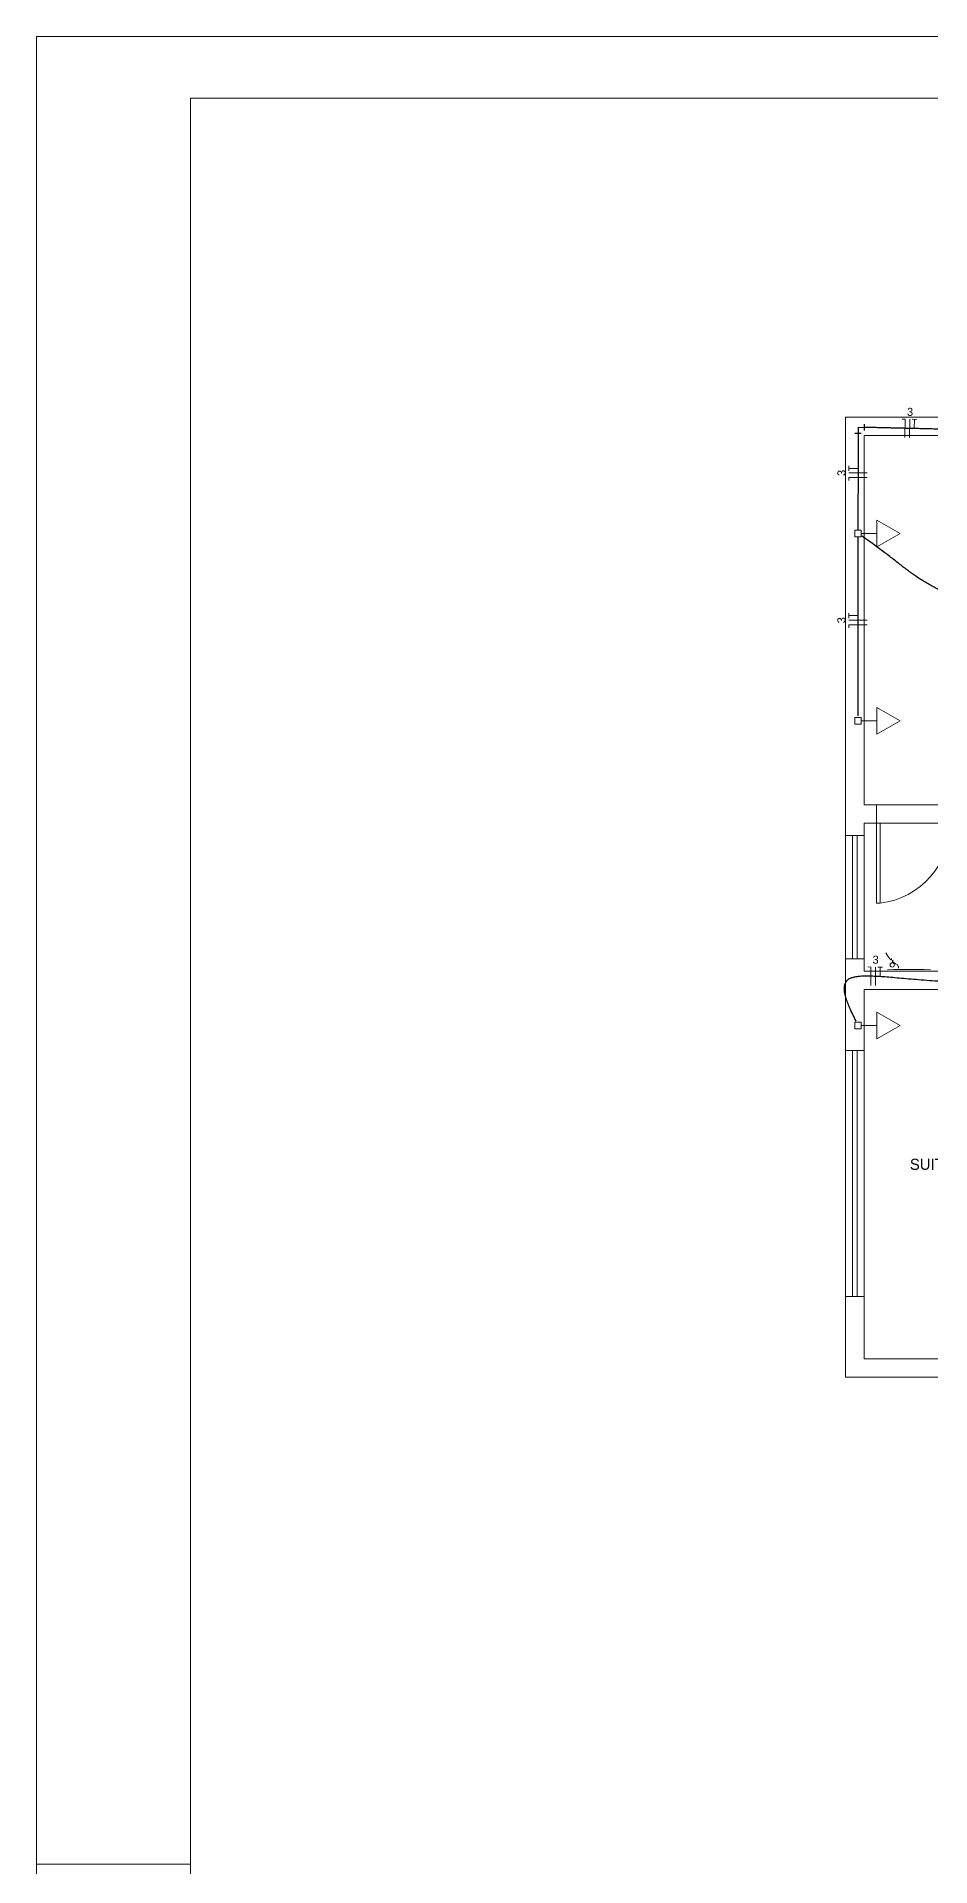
# Model space of a CAD drawing. Header units: millimetres. Extents: x -55.9 to 28.2, y -20.2 to 39.2.
# Drawn here: x -55.88 to -41.36, y 9.5 to 39.24 of the extents above; entities that cross this region are included whole.
import ezdxf

# ---------------------------------------------------------------- set-up
doc = ezdxf.new("R2010")
doc.units = ezdxf.units.MM
doc.header["$MEASUREMENT"] = 0
for name, color, linetype, lineweight in [('Arquitetura', 134, 'Continuous', 5), ('EL-Condutos', 4, 'Continuous', 30), ('EL-Fios', 9, 'Continuous', 20), ('EL-Textos fios', 7, 'Continuous', 20), ('P-SIMBOL', 5, 'Continuous', 20)]:
    doc.layers.add(name, color=color, linetype=linetype, lineweight=lineweight)
doc.styles.add('Arial', font='arial.ttf')
doc.styles.add('txt', font='txt')

msp = doc.modelspace()

# ---------------------------------------------------------------- linework, layer by layer
at = {"layer": 'Arquitetura'}
for p, q in [((-42.732, 33.056), (-42.732, 26.254)), ((-42.732, 33.056), (-40.805, 33.056)), ((-42.432, 32.756), (-42.432, 26.756)), ((-42.432, 32.756), (-40.805, 32.756)), ((-42.432, 26.756), (-42.232, 26.756)), ((-42.232, 26.456), (-42.232, 26.756)), ((-42.232, 26.756), (-41.032, 26.756)), ((-42.732, 26.254), (-42.432, 26.254)), ((-42.432, 26.456), (-42.432, 26.254)), ((-42.432, 26.456), (-42.232, 26.456)), ((-42.232, 26.456), (-41.032, 26.456)), ((-42.732, 24.254), (-42.732, 22.764)), ((-42.732, 24.254), (-42.432, 24.254)), ((-42.432, 24.254), (-42.432, 24.053)), ((-42.432, 24.053), (-37.554, 24.053)), ((-42.432, 23.753), (-37.032, 23.753)), ((-42.432, 23.753), (-42.432, 22.764)), ((-42.732, 22.764), (-42.432, 22.764)), ((-42.622, 18.762), (-42.622, 22.762)), ((-42.542, 18.762), (-42.542, 22.762)), ((-42.732, 18.764), (-42.432, 18.764)), ((-42.732, 18.764), (-42.732, 17.453)), ((-42.432, 18.764), (-42.432, 17.753)), ((-42.432, 17.753), (-35.432, 17.753)), ((-34.832, 17.453), (-42.732, 17.453))]:
    msp.add_line(p, q, dxfattribs=at)
at = {"layer": 'Arquitetura', "color": 1}
for p, q in [((-42.732, 26.254), (-42.732, 24.244)), ((-42.432, 26.254), (-42.432, 24.235)), ((-42.732, 22.764), (-42.732, 18.764)), ((-42.432, 22.764), (-42.432, 18.764)), ((-55.875, 9.538), (-53.375, 9.538))]:
    msp.add_line(p, q, dxfattribs=at)
at = {"layer": 'Arquitetura', "linetype": 'Continuous'}
for p, q in [((-42.622, 24.254), (-42.622, 26.254)), ((-42.542, 24.254), (-42.542, 26.254))]:
    msp.add_line(p, q, dxfattribs=at)
at = {"layer": 'Arquitetura', "color": 1}
msp.add_lwpolyline([(-55.875, -20.162), (28.225, -20.162), (28.225, 39.238), (-55.875, 39.238), (-55.875, -20.162)], close=True, dxfattribs=at)
at = {"layer": 'Arquitetura', "color": 5}
msp.add_lwpolyline([(-53.375, -19.162), (27.225, -19.162), (27.225, 38.238), (-53.375, 38.238), (-53.375, -19.162)], close=True, dxfattribs=at)
at = {"layer": 'Arquitetura'}
msp.add_lwpolyline([(-42.232, 25.156), (-42.172, 25.156), (-42.172, 26.456), (-42.232, 26.456), (-42.232, 25.156)], close=True, dxfattribs=at)
for points in [[(-41.985, 24.256), (-41.985, 24.242), (-41.985, 24.242), (-41.989, 24.238), (-42.003, 24.238), (-42.003, 24.238), (-42.009, 24.244), (-42.009, 24.244), (-42.035, 24.277), (-42.035, 24.277), (-42.078, 24.347), (-42.078, 24.347)], [(-41.873, 24.098), (-41.873, 24.121), (-41.895, 24.159), (-41.895, 24.159), (-41.921, 24.173), (-41.921, 24.173), (-41.95, 24.192), (-41.95, 24.192), (-41.972, 24.208), (-41.972, 24.208), (-41.973, 24.223), (-41.973, 24.223), (-41.969, 24.227), (-41.955, 24.228), (-41.955, 24.228)], [(-42.05, 24.075), (-41.951, 24.081), (-41.703, 24.081), (-41.455, 24.081), (-41.356, 24.075)]]:
    msp.add_lwpolyline(points, dxfattribs=at)
msp.add_circle((-41.975, 24.153), 0.035, dxfattribs=at)
at = {"layer": 'Arquitetura', "color": 8}
msp.add_arc((-42.329, 26.444), 1.298, 276.97, 0.5336, dxfattribs=at)
at = {"layer": 'EL-Condutos', "linetype": 'Continuous'}
for p, q in [((-42.481, 32.791), (-42.581, 32.791)), ((-42.53, 32.891), (-42.531, 32.791)), ((-42.53, 32.891), (-42.43, 32.888)), ((-42.429, 32.938), (-42.432, 32.838))]:
    msp.add_line(p, q, dxfattribs=at)
for points in [[(-42.531, 32.791), (-42.531, 32.718), (-42.531, 32.651), (-42.531, 32.587), (-42.531, 32.527), (-42.531, 32.471), (-42.531, 32.418), (-42.531, 32.368), (-42.531, 32.32), (-42.531, 32.274), (-42.531, 32.231), (-42.531, 32.188), (-42.531, 32.147), (-42.531, 32.107), (-42.531, 32.067), (-42.531, 32.028), (-42.531, 31.988), (-42.531, 31.947), (-42.531, 31.906), (-42.531, 31.863), (-42.531, 31.819), (-42.532, 31.773), (-42.532, 31.725), (-42.532, 31.674), (-42.532, 31.62), (-42.532, 31.563), (-42.532, 31.503), (-42.532, 31.438), (-42.532, 31.369), (-42.532, 31.296), (-42.532, 31.217)], [(-41.122, 32.857), (-41.188, 32.859), (-41.249, 32.86), (-41.307, 32.861), (-41.361, 32.863), (-41.412, 32.864), (-41.46, 32.865), (-41.505, 32.866), (-41.547, 32.867), (-41.588, 32.868), (-41.626, 32.869), (-41.663, 32.87), (-41.699, 32.871), (-41.733, 32.872), (-41.767, 32.872), (-41.8, 32.873), (-41.833, 32.874), (-41.866, 32.875), (-41.9, 32.876), (-41.934, 32.876), (-41.969, 32.877), (-42.005, 32.878), (-42.043, 32.879), (-42.082, 32.88), (-42.123, 32.881), (-42.167, 32.882), (-42.213, 32.883), (-42.263, 32.884), (-42.315, 32.886), (-42.371, 32.887), (-42.43, 32.888)], [(-42.532, 31.111), (-42.532, 30.971), (-42.532, 30.84), (-42.532, 30.717), (-42.532, 30.602), (-42.532, 30.493), (-42.532, 30.391), (-42.532, 30.294), (-42.532, 30.202), (-42.532, 30.115), (-42.532, 30.032), (-42.532, 29.951), (-42.532, 29.873), (-42.532, 29.797), (-42.532, 29.723), (-42.532, 29.649), (-42.532, 29.575), (-42.532, 29.5), (-42.532, 29.424), (-42.532, 29.347), (-42.532, 29.267), (-42.532, 29.184), (-42.532, 29.098), (-42.532, 29.007), (-42.532, 28.911), (-42.532, 28.81), (-42.532, 28.702), (-42.532, 28.588), (-42.532, 28.467), (-42.532, 28.337), (-42.532, 28.199)], [(-39.187, 29.787), (-39.417, 29.817), (-39.624, 29.847), (-39.818, 29.877), (-39.997, 29.907), (-40.164, 29.938), (-40.319, 29.969), (-40.462, 30.001), (-40.595, 30.034), (-40.718, 30.068), (-40.832, 30.102), (-40.938, 30.137), (-41.036, 30.174), (-41.128, 30.212), (-41.215, 30.251), (-41.296, 30.291), (-41.374, 30.333), (-41.448, 30.376), (-41.519, 30.421), (-41.589, 30.468), (-41.658, 30.516), (-41.727, 30.567), (-41.796, 30.619), (-41.867, 30.674), (-41.94, 30.731), (-42.016, 30.79), (-42.096, 30.851), (-42.181, 30.915), (-42.271, 30.981), (-42.367, 31.05), (-42.47, 31.122)], [(-39.488, 23.851), (-39.771, 23.845), (-40.04, 23.843), (-40.295, 23.846), (-40.537, 23.851), (-40.765, 23.86), (-40.98, 23.871), (-41.182, 23.883), (-41.371, 23.897), (-41.547, 23.911), (-41.71, 23.924), (-41.861, 23.937), (-42, 23.949), (-42.126, 23.959), (-42.241, 23.966), (-42.343, 23.969), (-42.434, 23.97), (-42.513, 23.965), (-42.581, 23.956), (-42.638, 23.941), (-42.683, 23.92), (-42.718, 23.892), (-42.742, 23.857), (-42.755, 23.814), (-42.758, 23.762), (-42.751, 23.701), (-42.734, 23.631), (-42.707, 23.55), (-42.669, 23.458), (-42.623, 23.354), (-42.567, 23.239)]]:
    msp.add_spline(points, degree=3, dxfattribs=at)
at = {"layer": 'EL-Fios'}
for p, q in [((-41.813, 33.024), (-41.763, 33.022)), ((-41.771, 32.723), (-41.763, 33.022)), ((-41.696, 32.721), (-41.688, 33.021)), ((-41.653, 33.02), (-41.574, 33.018)), ((-41.617, 32.869), (-41.613, 33.019)), ((-42.681, 32.182), (-42.681, 32.262)), ((-42.531, 32.222), (-42.681, 32.222)), ((-42.381, 32.147), (-42.681, 32.147)), ((-42.381, 32.072), (-42.681, 32.072)), ((-42.681, 32.022), (-42.681, 32.072)), ((-42.682, 29.789), (-42.682, 29.869)), ((-42.532, 29.829), (-42.682, 29.829)), ((-42.382, 29.754), (-42.682, 29.754)), ((-42.382, 29.679), (-42.682, 29.679)), ((-42.682, 29.629), (-42.682, 29.679)), ((-42.371, 24.12), (-42.321, 24.119)), ((-42.324, 23.819), (-42.321, 24.119)), ((-42.249, 23.818), (-42.246, 24.118)), ((-42.211, 24.118), (-42.131, 24.117)), ((-42.173, 23.967), (-42.171, 24.117))]:
    msp.add_line(p, q, dxfattribs=at)
at = {"layer": 'P-SIMBOL'}
for p, q in [((-42.223, 31.38), (-41.848, 31.164)), ((-42.223, 30.947), (-42.223, 31.38)), ((-42.585, 31.111), (-42.585, 31.217)), ((-42.585, 31.217), (-42.479, 31.217)), ((-42.479, 31.111), (-42.585, 31.111)), ((-42.479, 31.217), (-42.479, 31.111)), ((-42.223, 31.164), (-42.479, 31.164)), ((-41.848, 31.164), (-42.223, 30.947)), ((-42.223, 28.336), (-41.848, 28.12)), ((-42.223, 27.903), (-42.223, 28.336)), ((-42.585, 28.067), (-42.585, 28.173)), ((-42.585, 28.173), (-42.479, 28.173)), ((-42.479, 28.067), (-42.585, 28.067)), ((-42.479, 28.173), (-42.479, 28.067)), ((-42.223, 28.12), (-42.479, 28.12)), ((-41.848, 28.12), (-42.223, 27.903)), ((-42.585, 23.117), (-42.585, 23.223)), ((-42.585, 23.223), (-42.479, 23.223)), ((-42.479, 23.223), (-42.479, 23.117)), ((-42.223, 23.386), (-41.848, 23.17)), ((-42.223, 22.953), (-42.223, 23.386)), ((-42.479, 23.117), (-42.585, 23.117)), ((-42.223, 23.17), (-42.479, 23.17)), ((-41.848, 23.17), (-42.223, 22.953))]:
    msp.add_line(p, q, dxfattribs=at)

# ---------------------------------------------------------------- texts
at = {"layer": 'Arquitetura', "insert": (-41.688, 20.82), "char_height": 0.18, "width": 1.512, "attachment_point": 7, "line_spacing_factor": 0.798, "style": 'txt'}
msp.add_mtext('SUITE 2', dxfattribs=at)
at = {"layer": 'EL-Textos fios', "char_height": 0.13, "width": 0.156, "attachment_point": 8, "line_spacing_factor": 0.798, "style": 'Arial'}
for insert, rotation in [((-41.687, 33.073), 358.6315), ((-42.733, 32.148), 90.0002), ((-42.734, 29.754), 90.0002), ((-42.246, 24.171), 359.3076)]:
    msp.add_mtext('3', dxfattribs=dict(at, insert=insert, rotation=rotation))

doc.saveas('drawing.dxf')
